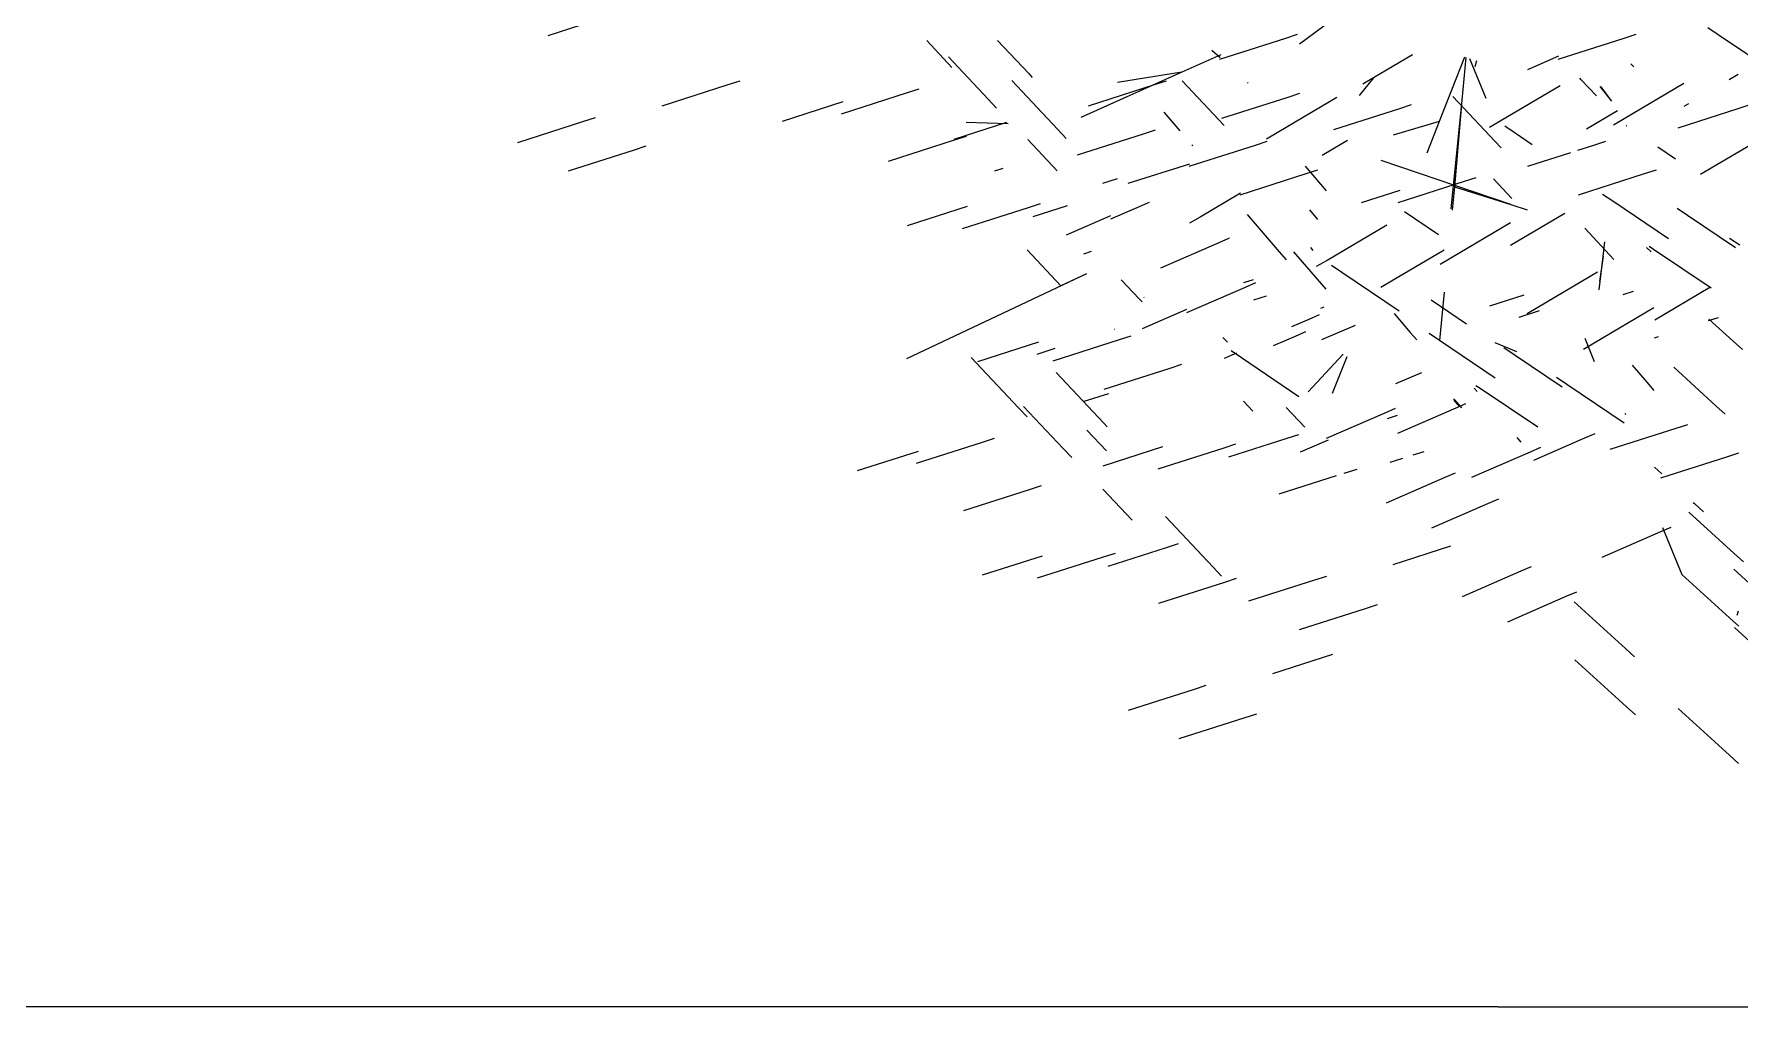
# Model space of a CAD drawing. Header units: millimetres. Extents: x 32721 to 70403, y 1490 to 13922.
# Drawn here: x 50682.28 to 50725.55, y 4875.21 to 4899.87 of the extents above; entities that cross this region are included whole.
import ezdxf

# ---------------------------------------------------------------- set-up
doc = ezdxf.new("R2010")
doc.units = ezdxf.units.MM
doc.layers.add('005', color=9, linetype='Continuous')

msp = doc.modelspace()

# ---------------------------------------------------------------- linework, layer by layer
at = {"layer": '005', "color": 251}
for p, q in [((50695.32, 4899.836), (50696.995, 4900.371)), ((50715.193, 4900.214), (50714.376, 4899.617)), ((50725.003, 4899.854), (50724.742, 4900.03)), ((50704.924, 4899.704), (50705.349, 4899.252)), ((50706.72, 4899.708), (50707.51, 4898.868)), ((50712.356, 4899.233), (50714.031, 4899.768)), ((50714.031, 4899.768), (50714.331, 4899.864)), ((50720.943, 4899.233), (50722.618, 4899.768)), ((50722.618, 4899.768), (50722.918, 4899.864)), ((50726.461, 4898.871), (50725.003, 4899.854)), ((50705.349, 4899.252), (50705.565, 4899.022)), ((50705.474, 4899.291), (50706.48, 4898.222)), ((50712.381, 4899.346), (50711.396, 4898.903)), ((50712.157, 4899.465), (50712.366, 4899.276)), ((50717.243, 4899.342), (50716.257, 4898.76)), ((50718.562, 4899.286), (50717.924, 4897.655)), ((50718.601, 4899.274), (50718.497, 4898.191)), ((50718.696, 4899.247), (50719.11, 4898.242)), ((50718.873, 4899.195), (50718.828, 4899.042)), ((50720.169, 4898.972), (50720.962, 4899.317)), ((50707.51, 4898.868), (50707.6, 4898.772)), ((50711.396, 4898.903), (50708.836, 4897.752)), ((50711.396, 4898.903), (50709.761, 4898.646)), ((50716.257, 4898.756), (50715.891, 4898.315)), ((50716.257, 4898.76), (50715.985, 4898.6)), ((50721.529, 4898.712), (50721.49, 4898.753)), ((50721.914, 4898.302), (50721.529, 4898.712)), ((50722.858, 4899.04), (50722.788, 4899.115)), ((50725.506, 4898.845), (50725.28, 4898.712)), ((50698.214, 4898.052), (50699.889, 4898.587)), ((50699.889, 4898.587), (50700.189, 4898.683)), ((50702.761, 4897.849), (50704.436, 4898.385)), ((50704.436, 4898.385), (50704.736, 4898.481)), ((50707.081, 4898.691), (50708.248, 4897.45)), ((50709.028, 4898.052), (50710.703, 4898.587)), ((50710.703, 4898.587), (50711.003, 4898.683)), ((50711.404, 4898.68), (50712.465, 4897.551)), ((50712.414, 4897.737), (50714.089, 4898.272)), ((50713.061, 4898.644), (50713.081, 4898.626)), ((50714.089, 4898.272), (50714.389, 4898.368)), ((50718.271, 4898.287), (50719.475, 4897.005)), ((50720.989, 4898.554), (50719.474, 4897.661)), ((50722.003, 4898.54), (50722.292, 4898.168)), ((50722.293, 4898.181), (50722.032, 4898.532)), ((50724.129, 4898.613), (50722.614, 4897.72)), ((50701.261, 4897.664), (50702.808, 4898.158)), ((50706.48, 4898.222), (50706.695, 4897.992)), ((50710.939, 4897.89), (50711.342, 4897.42)), ((50715.329, 4898.261), (50713.814, 4897.368)), ((50715.25, 4897.449), (50716.925, 4897.984)), ((50716.925, 4897.984), (50717.225, 4898.08)), ((50718.497, 4898.191), (50718.215, 4895.436)), ((50718.497, 4898.191), (50718.315, 4895.997)), ((50722.448, 4897.92), (50721.662, 4897.457)), ((50723.983, 4897.495), (50725.512, 4897.984)), ((50724.251, 4898.105), (50724.131, 4898.035)), ((50725.512, 4897.984), (50725.812, 4898.08)), ((50694.549, 4897.124), (50696.224, 4897.659)), ((50696.224, 4897.659), (50696.524, 4897.755)), ((50705.624, 4897.207), (50706.956, 4897.632)), ((50706.994, 4897.592), (50705.923, 4897.631)), ((50708.248, 4897.45), (50708.463, 4897.22)), ((50710.424, 4897.344), (50710.724, 4897.44)), ((50717.924, 4897.655), (50716.76, 4897.305)), ((50717.924, 4897.655), (50717.61, 4896.854)), ((50719.474, 4897.661), (50719.203, 4897.501)), ((50719.847, 4897.357), (50719.586, 4897.533)), ((50722.614, 4897.72), (50722.343, 4897.56)), ((50722.685, 4897.533), (50722.663, 4897.548)), ((50697.511, 4896.936), (50697.811, 4897.032)), ((50703.955, 4896.651), (50705.63, 4897.186)), ((50705.63, 4897.186), (50705.93, 4897.282)), ((50707.489, 4897.195), (50708.232, 4896.404)), ((50708.749, 4896.809), (50710.424, 4897.344)), ((50711.585, 4896.521), (50713.26, 4897.056)), ((50711.649, 4897.063), (50711.675, 4897.032)), ((50713.26, 4897.056), (50713.56, 4897.152)), ((50713.814, 4897.368), (50713.543, 4897.208)), ((50715.6, 4897.168), (50715.229, 4896.949)), ((50719.475, 4897.005), (50719.493, 4896.986)), ((50720.286, 4897.061), (50719.847, 4897.357)), ((50721.443, 4896.926), (50721.847, 4897.056)), ((50721.847, 4897.056), (50722.147, 4897.152)), ((50723.919, 4896.701), (50723.471, 4897.003)), ((50726.337, 4897.36), (50724.822, 4896.467)), ((50695.836, 4896.401), (50697.511, 4896.936)), ((50710.037, 4896.086), (50711.594, 4896.584)), ((50715.229, 4896.949), (50714.958, 4896.789)), ((50719.737, 4895.546), (50716.454, 4896.668)), ((50720.172, 4896.521), (50721.259, 4896.868)), ((50706.651, 4896.401), (50706.859, 4896.467)), ((50709.395, 4896.09), (50709.767, 4896.209)), ((50712.873, 4895.798), (50714.547, 4896.333)), ((50714.522, 4896.517), (50715.058, 4895.892)), ((50714.547, 4896.333), (50714.847, 4896.429)), ((50716.887, 4895.603), (50718.562, 4896.138)), ((50718.562, 4896.138), (50718.862, 4896.234)), ((50719.299, 4896.197), (50719.766, 4895.7)), ((50721.46, 4895.798), (50723.135, 4896.333)), ((50723.135, 4896.333), (50723.435, 4896.429)), ((50724.822, 4896.467), (50724.551, 4896.307)), ((50712.88, 4895.833), (50711.861, 4895.232)), ((50715.951, 4895.598), (50716.933, 4895.912)), ((50718.315, 4895.997), (50718.257, 4895.408)), ((50718.315, 4895.997), (50719.737, 4895.546)), ((50722.328, 4895.63), (50722.067, 4895.806)), ((50704.436, 4895.018), (50705.956, 4895.504)), ((50705.831, 4894.94), (50707.506, 4895.475)), ((50707.506, 4895.475), (50707.806, 4895.571)), ((50707.623, 4895.243), (50708.491, 4895.52)), ((50708.473, 4894.779), (50709.597, 4895.267)), ((50709.594, 4895.184), (50710.578, 4895.611)), ((50713.053, 4895.298), (50713.866, 4894.352)), ((50714.633, 4895.411), (50714.841, 4895.169)), ((50717.304, 4895.187), (50717.043, 4895.363)), ((50721.11, 4895.317), (50719.736, 4894.507)), ((50719.737, 4895.546), (50720.158, 4895.412)), ((50723.74, 4894.678), (50722.328, 4895.63)), ((50724.223, 4895.269), (50723.962, 4895.445)), ((50725.44, 4894.449), (50724.223, 4895.269)), ((50711.861, 4895.232), (50711.59, 4895.072)), ((50716.593, 4895.026), (50715.079, 4894.133)), ((50717.908, 4894.781), (50717.304, 4895.187)), ((50719.733, 4895.085), (50718.219, 4894.192)), ((50721.615, 4894.949), (50722.358, 4894.158)), ((50708.327, 4893.485), (50707.47, 4894.401)), ((50710.862, 4893.943), (50712.346, 4894.588)), ((50712.346, 4894.588), (50712.591, 4894.694)), ((50712.607, 4894.701), (50712.612, 4894.703)), ((50714.658, 4894.458), (50714.722, 4894.383)), ((50718.053, 4894.392), (50716.712, 4893.602)), ((50722.119, 4894.605), (50722.071, 4894.227)), ((50723.181, 4894.462), (50723.304, 4894.35)), ((50723.362, 4894.411), (50723.253, 4894.484)), ((50724.82, 4893.428), (50723.362, 4894.411)), ((50725.553, 4894.515), (50725.292, 4894.691)), ((50708.906, 4894.302), (50709.105, 4894.365)), ((50713.866, 4894.352), (50714.045, 4894.144)), ((50714.229, 4894.352), (50715.044, 4893.402)), ((50715.079, 4894.133), (50714.807, 4893.973)), ((50715.452, 4893.829), (50715.19, 4894.005)), ((50718.219, 4894.192), (50717.947, 4894.032)), ((50721.999, 4893.593), (50722.095, 4894.237)), ((50722.071, 4894.227), (50721.999, 4893.593)), ((50723.206, 4894.251), (50723.208, 4894.249)), ((50708.973, 4893.789), (50704.408, 4891.64)), ((50708.973, 4893.789), (50708.327, 4893.485)), ((50709.859, 4893.64), (50710.31, 4893.16)), ((50712.968, 4893.572), (50713.215, 4893.651)), ((50713.007, 4893.454), (50713.273, 4893.569)), ((50716.91, 4892.847), (50715.452, 4893.829)), ((50716.712, 4893.602), (50716.441, 4893.442)), ((50721.941, 4893.832), (50720.426, 4892.939)), ((50721.999, 4893.593), (50721.975, 4893.386)), ((50710.31, 4893.16), (50710.388, 4893.078)), ((50710.435, 4893.2), (50710.441, 4893.194)), ((50711.523, 4892.809), (50713.007, 4893.454)), ((50713.22, 4893.129), (50713.544, 4893.232)), ((50718.616, 4892.519), (50717.716, 4893.125)), ((50718.053, 4893.324), (50717.933, 4892.102)), ((50719.208, 4892.979), (50720.082, 4893.258)), ((50722.594, 4893.267), (50722.849, 4893.348)), ((50724.793, 4893.441), (50723.394, 4892.616)), ((50710.401, 4892.404), (50711.525, 4892.892)), ((50714.189, 4892.455), (50714.625, 4892.645)), ((50714.625, 4892.645), (50714.891, 4892.76)), ((50714.92, 4892.924), (50715.005, 4892.951)), ((50716.779, 4892.783), (50717.191, 4892.304)), ((50719.956, 4892.694), (50720.47, 4892.858)), ((50720.426, 4892.939), (50720.155, 4892.779)), ((50723.371, 4892.928), (50721.856, 4892.035)), ((50724.752, 4892.605), (50725.006, 4892.687)), ((50709.689, 4892.387), (50709.697, 4892.389)), ((50709.81, 4892.124), (50710.11, 4892.22)), ((50713.723, 4891.973), (50714.275, 4892.213)), ((50714.275, 4892.213), (50714.541, 4892.328)), ((50714.943, 4892.123), (50715.798, 4892.494)), ((50717.191, 4892.304), (50717.354, 4892.114)), ((50717.933, 4892.102), (50717.671, 4892.278)), ((50724.767, 4892.641), (50725.384, 4892.08)), ((50706.221, 4891.572), (50707.769, 4892.067)), ((50707.722, 4891.758), (50708.18, 4891.904)), ((50708.135, 4891.589), (50709.81, 4892.124)), ((50712.435, 4892.181), (50712.55, 4892.058)), ((50712.48, 4891.654), (50712.794, 4891.79)), ((50712.909, 4891.659), (50712.648, 4891.835)), ((50719.345, 4891.15), (50717.933, 4892.102)), ((50719.335, 4892.05), (50719.882, 4891.822)), ((50719.828, 4891.741), (50719.566, 4891.917)), ((50721.856, 4892.035), (50721.585, 4891.875)), ((50721.615, 4892.16), (50721.858, 4891.569)), ((50723.385, 4892.169), (50723.489, 4892.202)), ((50725.384, 4892.08), (50725.617, 4891.869)), ((50706.05, 4891.674), (50707.255, 4890.392)), ((50709.422, 4890.867), (50711.097, 4891.402)), ((50711.097, 4891.402), (50711.397, 4891.498)), ((50714.367, 4890.677), (50712.909, 4891.659)), ((50715.484, 4891.752), (50714.596, 4890.8)), ((50715.579, 4891.687), (50715.21, 4890.756)), ((50721.045, 4890.92), (50719.828, 4891.741)), ((50722.82, 4891.475), (50723.191, 4891.044)), ((50723.872, 4891.421), (50724.943, 4890.447)), ((50708.211, 4891.29), (50709.415, 4890.009)), ((50716.825, 4891.009), (50717.481, 4891.294)), ((50718.966, 4890.883), (50718.857, 4890.956)), ((50721.158, 4890.987), (50720.897, 4891.163)), ((50722.616, 4890.004), (50721.158, 4890.987)), ((50723.191, 4891.044), (50723.37, 4890.835)), ((50708.916, 4890.559), (50709.544, 4890.76)), ((50712.96, 4890.561), (50713.193, 4890.312)), ((50718.289, 4890.623), (50718.308, 4890.601)), ((50718.293, 4890.584), (50718.421, 4890.448)), ((50718.308, 4890.601), (50718.487, 4890.392)), ((50718.356, 4890.393), (50718.601, 4890.5)), ((50718.813, 4890.896), (50718.891, 4890.804)), ((50720.424, 4889.9), (50718.966, 4890.883)), ((50707.255, 4890.392), (50707.47, 4890.163)), ((50707.38, 4890.432), (50708.385, 4889.362)), ((50714.041, 4890.406), (50714.516, 4889.9)), ((50715.068, 4889.625), (50716.553, 4890.27)), ((50716.553, 4890.27), (50716.819, 4890.385)), ((50716.614, 4890.126), (50716.867, 4890.207)), ((50716.871, 4889.748), (50718.356, 4890.393)), ((50722.63, 4890.251), (50722.662, 4890.221)), ((50724.943, 4890.447), (50725.176, 4890.235)), ((50706.341, 4889.525), (50706.641, 4889.621)), ((50708.986, 4889.831), (50709.481, 4889.305)), ((50709.415, 4890.009), (50709.505, 4889.913)), ((50712.584, 4889.151), (50714.066, 4889.625)), ((50714.066, 4889.625), (50714.366, 4889.721)), ((50719.89, 4889.642), (50719.991, 4889.524)), ((50720.327, 4889.071), (50721.616, 4889.631)), ((50721.616, 4889.631), (50721.882, 4889.747)), ((50722.261, 4889.343), (50723.935, 4889.878)), ((50723.935, 4889.878), (50724.235, 4889.974)), ((50703.166, 4888.804), (50704.713, 4889.299)), ((50704.666, 4888.99), (50706.341, 4889.525)), ((50708.385, 4889.362), (50708.601, 4889.133)), ((50709.397, 4888.927), (50710.917, 4889.413)), ((50710.792, 4888.849), (50712.466, 4889.384)), ((50712.466, 4889.384), (50712.766, 4889.48)), ((50714.408, 4889.279), (50715.112, 4889.584)), ((50717.263, 4889.199), (50717.541, 4889.288)), ((50718.753, 4888.634), (50720.238, 4889.279)), ((50720.238, 4889.279), (50720.504, 4889.395)), ((50725.223, 4889.156), (50725.523, 4889.251)), ((50715.541, 4888.746), (50715.841, 4888.841)), ((50716.681, 4889.013), (50716.999, 4889.115)), ((50723.389, 4888.886), (50723.57, 4888.721)), ((50723.548, 4888.62), (50725.223, 4889.156)), ((50705.861, 4887.792), (50707.535, 4888.327)), ((50707.535, 4888.327), (50707.835, 4888.423)), ((50709.394, 4888.336), (50710.138, 4887.545)), ((50713.867, 4888.21), (50715.321, 4888.675)), ((50715.515, 4888.737), (50715.541, 4888.746)), ((50716.587, 4887.989), (50718.072, 4888.633)), ((50718.072, 4888.633), (50718.338, 4888.749)), ((50717.733, 4887.348), (50719.218, 4887.993)), ((50719.218, 4887.993), (50719.436, 4888.087)), ((50724.365, 4887.998), (50724.399, 4887.967)), ((50724.399, 4887.967), (50724.632, 4887.756)), ((50710.985, 4887.638), (50712.19, 4886.356)), ((50724.256, 4887.75), (50725.408, 4886.703)), ((50722.06, 4886.611), (50723.545, 4887.256)), ((50723.545, 4887.256), (50723.81, 4887.372)), ((50723.59, 4887.364), (50724.083, 4886.168)), ((50706.342, 4886.159), (50707.861, 4886.645)), ((50707.736, 4886.081), (50709.411, 4886.616)), ((50709.411, 4886.616), (50709.711, 4886.712)), ((50709.528, 4886.384), (50711.01, 4886.857)), ((50711.01, 4886.857), (50711.31, 4886.953)), ((50716.76, 4886.426), (50718.22, 4886.892)), ((50725.408, 4886.703), (50725.641, 4886.491)), ((50712.19, 4886.356), (50712.405, 4886.127)), ((50718.515, 4885.614), (50720, 4886.259)), ((50720, 4886.259), (50720.266, 4886.374)), ((50724.083, 4886.168), (50725.384, 4884.985)), ((50725.394, 4886.301), (50726.695, 4885.118)), ((50710.811, 4885.443), (50712.486, 4885.978)), ((50712.486, 4885.978), (50712.786, 4886.074)), ((50713.096, 4885.498), (50714.771, 4886.033)), ((50714.771, 4886.033), (50715.071, 4886.129)), ((50721.146, 4885.618), (50721.412, 4885.733)), ((50714.383, 4884.775), (50716.058, 4885.31)), ((50716.058, 4885.31), (50716.358, 4885.406)), ((50719.661, 4884.973), (50721.146, 4885.618)), ((50721.348, 4885.479), (50722.649, 4884.297)), ((50725.384, 4884.985), (50725.522, 4884.859)), ((50725.505, 4885.239), (50725.473, 4885.13)), ((50725.412, 4884.824), (50726.713, 4883.641)), ((50713.705, 4883.658), (50715.228, 4884.145)), ((50721.366, 4884.003), (50722.667, 4882.82)), ((50722.649, 4884.297), (50722.882, 4884.085)), ((50710.04, 4882.73), (50711.715, 4883.265)), ((50711.715, 4883.265), (50712.015, 4883.361)), ((50722.667, 4882.82), (50722.9, 4882.608)), ((50723.984, 4882.77), (50725.285, 4881.587)), ((50711.328, 4882.007), (50713.002, 4882.543)), ((50713.002, 4882.543), (50713.302, 4882.638)), ((50725.285, 4881.587), (50725.518, 4881.375)), ((50719.419, 4875.208), (50669.34, 4875.208)), ((50719.419, 4875.208), (50769.029, 4875.208))]:
    msp.add_line(p, q, dxfattribs=at)

doc.saveas('drawing.dxf')
